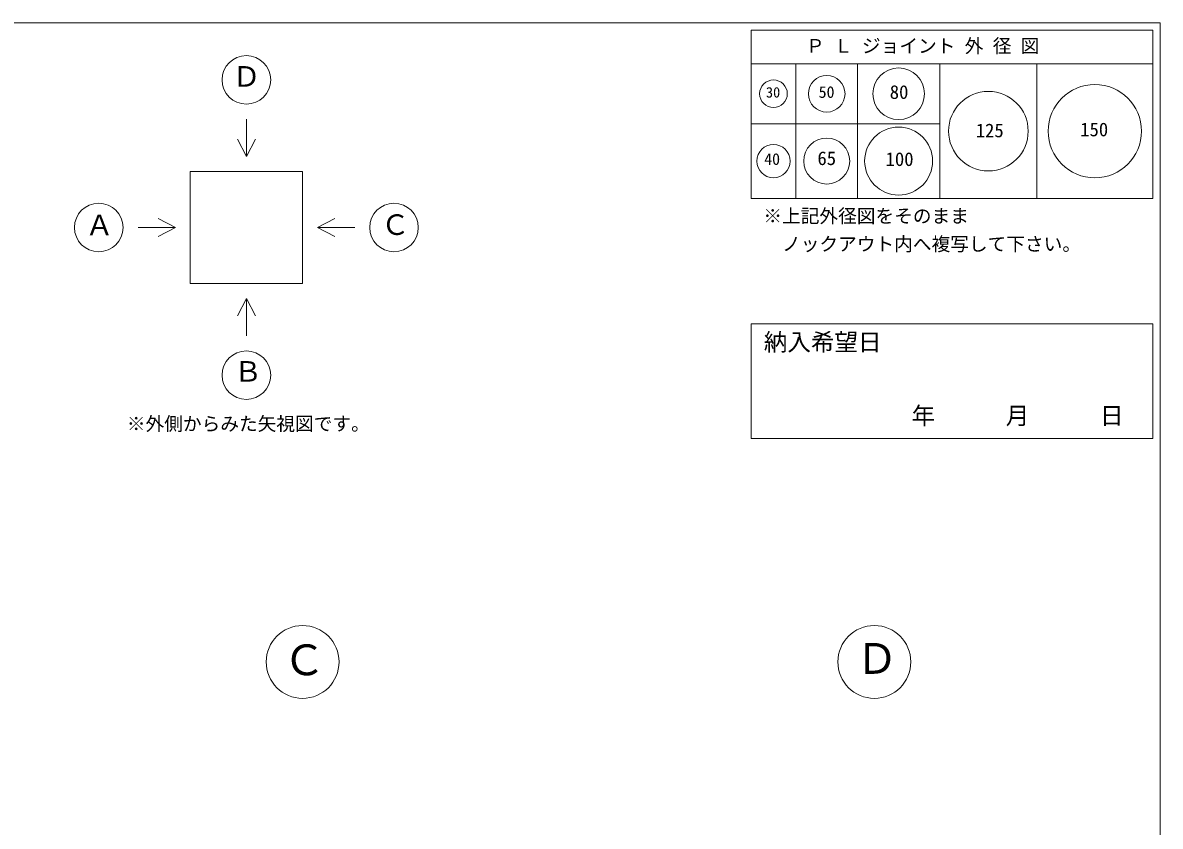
# Model space of a CAD drawing. Units: millimetres, scale not verified. Extents: x -4890 to 18490, y -2324 to 2324.
# Drawn here: x 1846 to 4890, y 174 to 2324 of the extents above; entities that cross this region are included whole.
import ezdxf
from ezdxf.enums import TextEntityAlignment as Align

# ---------------------------------------------------------------- set-up
doc = ezdxf.new("R2010")
doc.units = ezdxf.units.MM
doc.header["$LTSCALE"] = 10
for name, color, linetype, lineweight in [('0-2_waku', 7, 'Continuous', 18), ('0-3_gaikei', 7, 'Continuous', 18), ('0-8_hole', 7, 'Continuous', 18), ('0-E_文字１', 7, 'Continuous', 18)]:
    doc.layers.add(name, color=color, linetype=linetype, lineweight=lineweight)
doc.styles.add('ＭＳ ゴシック', font='')
doc.styles.get('ＭＳ ゴシック').set_extended_font_data('MS Gothic')

msp = doc.modelspace()

# ---------------------------------------------------------------- linework, layer by layer
at = {"layer": '0-2_waku'}
for p, q in [((-1230.06, 2323.87), (4889.94, 2323.87)), ((4889.94, 2323.87), (4889.94, -1951.13)), ((3794.94, 2303.87), (3794.94, 1853.87)), ((3794.94, 2303.87), (4869.94, 2303.87)), ((3794.94, 2303.87), (4869.94, 2303.87)), ((3794.94, 2303.87), (4869.94, 2303.87)), ((3794.94, 2303.87), (3794.94, 1853.87)), ((3794.94, 2303.87), (4869.94, 2303.87)), ((3794.94, 2303.87), (4869.94, 2303.87)), ((3794.94, 2303.87), (4869.94, 2303.87)), ((4869.94, 2303.87), (4869.94, 1853.87)), ((4869.94, 2303.87), (4869.94, 1853.87)), ((3794.94, 2213.87), (4869.94, 2213.87)), ((3914.94, 2213.87), (3914.94, 1853.87)), ((4079.94, 2213.87), (4079.94, 1853.87)), ((4299.94, 2213.87), (4299.94, 1853.87)), ((4559.94, 2213.87), (4559.94, 1853.87)), ((3794.94, 2053.87), (4299.94, 2053.87)), ((3794.94, 1853.87), (4869.94, 1853.87)), ((3794.94, 1853.87), (4869.94, 1853.87))]:
    msp.add_line(p, q, dxfattribs=at)
at = {"layer": '0-3_gaikei'}
for p, q in [((2444.55, 2066.09), (2444.55, 1966.09)), ((2444.55, 1966.09), (2420.43, 2012.47)), ((2444.55, 1966.09), (2468.68, 2012.47)), ((2294.55, 1926.09), (2594.55, 1926.09)), ((2294.55, 1926.09), (2294.55, 1626.09)), ((2594.55, 1926.09), (2594.55, 1626.09)), ((2254.55, 1776.09), (2208.18, 1800.22)), ((2634.55, 1776.09), (2680.93, 1800.22)), ((2154.55, 1776.09), (2254.55, 1776.09)), ((2254.55, 1776.09), (2208.18, 1751.97)), ((2294.55, 1626.09), (2594.55, 1626.09)), ((2444.55, 1586.09), (2420.43, 1539.72)), ((2444.55, 1586.09), (2468.68, 1539.72)), ((2444.55, 1486.09), (2444.55, 1586.09))]:
    msp.add_line(p, q, dxfattribs=at)
msp.add_lwpolyline([(2734.55, 1776.09), (2634.55, 1776.09), (2680.93, 1751.97)], dxfattribs=at)
for centre, radius in [((2444.55, 2171.09), 65), ((2049.55, 1776.09), 65), ((2839.55, 1776.09), 65), ((2444.55, 1381.09), 65), ((2594.94, 613.87), 97.5), ((4124.94, 613.87), 97.5)]:
    msp.add_circle(centre, radius, dxfattribs=at)
at = {"layer": '0-8_hole', "lineweight": 5}
msp.add_lwpolyline([(3794.94, 1518.58), (3794.94, 1211.87), (4869.94, 1211.87), (4869.94, 1518.58)], close=True, dxfattribs=at)
msp.add_lwpolyline([(3794.94, 1518.58), (3794.94, 1211.87), (4869.94, 1211.87), (4869.94, 1518.58)], close=True, dxfattribs=at)
at = {"layer": '0-8_hole'}
for centre, radius in [((4189.94, 2133.87), 69), ((3854.94, 2133.87), 37), ((3997.44, 2133.87), 49), ((4429.94, 2033.87), 106.5), ((4714.94, 2033.87), 125), ((4189.94, 1953.87), 91), ((3997.44, 1953.87), 61.5), ((3854.94, 1953.87), 44.5)]:
    msp.add_circle(centre, radius, dxfattribs=at)

# ---------------------------------------------------------------- texts
at = {"layer": '0-8_hole', "style": 'ＭＳ ゴシック'}
for s, height, p in [('30', 28.04, (3834.89, 2115.34)), ('50', 31.16, (3975.85, 2113.53)), ('80', 36.66, (4166.12, 2109.19)), ('125', 36.66, (4396.22, 2006.45)), ('150', 36.66, (4675.76, 2009.1)), ('65', 36.66, (3972.66, 1932.15)), ('40', 31.16, (3830.22, 1934.28)), ('100', 36.66, (4155, 1929.69)), ('納入希望日', 46.19, (3829.12, 1432.71))]:
    msp.add_text(s, height=height, dxfattribs=at).set_placement(p, align=Align.BOTTOM_LEFT)
at = {"layer": '0-E_文字１', "style": 'ＭＳ ゴシック'}
for s, height, p in [('Ｐ Ｌ ジョイント 外 径 図', 36.66, (3941.87, 2232.69)), ('Ｄ', 54.99, (2407.49, 2136.31)), ('※上記外径図をそのまま', 36.66, (3827.9, 1777.68)), ('Ａ', 54.99, (2013.84, 1739.05)), ('Ｃ', 54.99, (2805.43, 1739.71)), ('\u3000ノックアウト内へ複写して下さい。', 36.66, (3827.9, 1702.68)), ('Ｂ', 54.99, (2411.33, 1347.13)), ('\u3000\u3000\u3000年\u3000\u3000\u3000月\u3000\u3000\u3000日     ', 46.19, (4035.52, 1235.7)), ('※外側からみた矢視図です。', 36.66, (2124.76, 1221.72)), ('Ｃ', 82.48, (2542.75, 553.54)), ('Ｄ', 82.48, (4075.55, 557.26))]:
    msp.add_text(s, height=height, dxfattribs=at).set_placement(p, align=Align.BOTTOM_LEFT)

doc.saveas('drawing.dxf')
